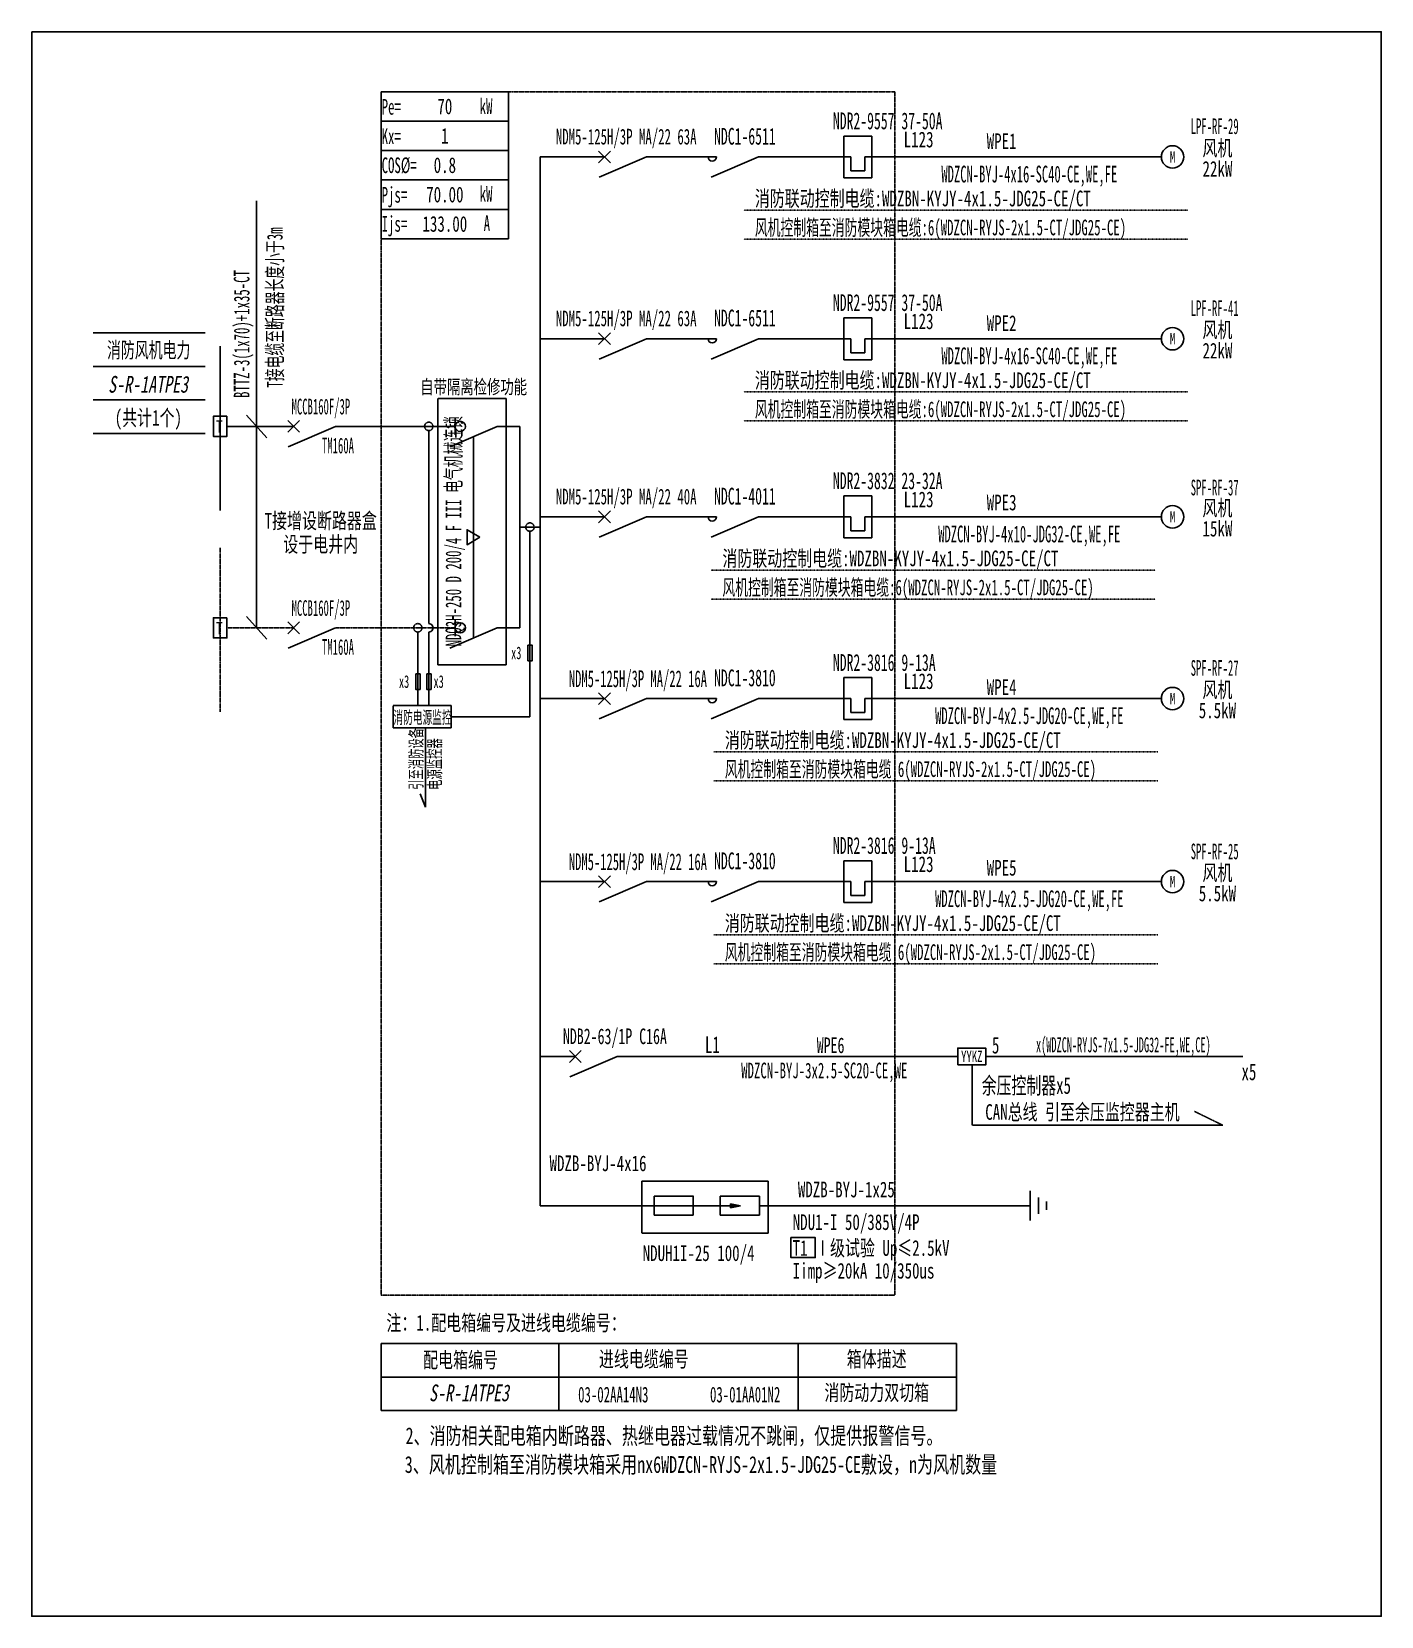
# Model space of a CAD drawing. Extents: x 296989 to 299223, y 287912 to 290534.
import ezdxf
from ezdxf.enums import TextEntityAlignment as Align

# ---------------------------------------------------------------- set-up
doc = ezdxf.new("R2010")
doc.units = 0
doc.header["$MEASUREMENT"] = 0
for name, pattern in [('_点划线L', [1.9, 1.5, -0.17, 0.06, -0.17]), ('DASH', [0.35, 0.25, -0.1]), ('DASHDOT', [1, 0.5, -0.25, 0, -0.25]), ('DASHED', [0.75, 0.5, -0.25]), ('DASHED2', [0.375, 0.25, -0.125])]:
    doc.linetypes.add(name, pattern=pattern)
for name, color, linetype in [('D_E_Eqpm(强电设备)', 100, 'Continuous'), ('D_E_Eqpm（强电设备）', 100, 'Continuous'), ('D_E_Text(强电文字)', 51, 'Continuous'), ('D_E_Text（强电文字）', 51, 'Continuous'), ('D_E_Wire(强电线缆)', 10, 'Continuous'), ('D_E_WireEm（强电应急照明线缆）', 10, 'DASHED'), ('D_E_Wire（强电线缆）', 10, 'Continuous'), ('D_Em_Eqpm（消防设备）', 100, 'Continuous'), ('D_T_TableDim（表格尺寸）', 255, 'Continuous'), ('DQ_Eqpm', 100, 'Continuous'), ('E_E_Text（强电文字）', 51, 'Continuous'), ('系统图', 220, 'Continuous')]:
    doc.layers.add(name, color=color, linetype=linetype)
doc.styles.add('$1$电气', font='', dxfattribs={"width": 0.7})
doc.styles.add('$1$电气箱', font='simhei.ttf', dxfattribs={"width": 0.8, "oblique": 10})
doc.styles.add('电气', font='', dxfattribs={"width": 0.7})
doc.styles.add('电气箱', font='simhei.ttf', dxfattribs={"width": 0.8, "oblique": 10})
doc.styles.get('$1$电气').set_extended_font_data('SimSun')
doc.styles.get('电气').set_extended_font_data('SimSun')

# ---------------------------------------------------------------- blocks, each defined once
blk = doc.blocks.new('1')
at = {"layer": 'D_E_Eqpm(强电设备)'}
for p, q in [((-314387, 61832), (-314387, 61082)), ((-313887, 61832), (-314387, 61832)), ((-313887, 61082), (-313887, 61832)), ((-314262, 61457), (-314262, 61207)), ((-314012, 61207), (-314012, 61457)), ((-314262, 61207), (-314012, 61207)), ((-314387, 61082), (-313887, 61082))]:
    blk.add_line(p, q, dxfattribs=at)
blk = doc.blocks.new('电机')
at = {"layer": 'D_E_Eqpm（强电设备）'}
for start, end in [(90, 180), (180, 270), (0, 90), (270, 0)]:
    blk.add_arc((0, 0), 200, start, end, dxfattribs=at)
at = {"layer": 'D_E_Eqpm（强电设备）', "color": 51, "style": '电气', "width": 0.7}
blk.add_text('M', height=200, dxfattribs=at).set_placement((0, 0), align=Align.MIDDLE)
blk = doc.blocks.new('A$C670F4C17')
at = {"layer": 'D_E_Wire（强电线缆）', "linetype": 'DASHDOT', "ltscale": 0.5}
blk.add_line((0, 0), (7936, 0), dxfattribs=at)
at = {"layer": 'D_E_Text（强电文字）', "style": '电气', "width": 0.7}
blk.add_text('消防联动控制电缆:WDZBN-KYJY-4x1.5-JDG25-CE/CT', height=280, dxfattribs=at).set_placement((198, 68))
blk = doc.blocks.new('A$C70CE04DF')
at = {"layer": 'D_E_Wire（强电线缆）', "linetype": 'DASHDOT', "ltscale": 0.5}
blk.add_line((0, 0), (7936, 0), dxfattribs=at)
at = {"layer": 'D_E_Text（强电文字）', "style": '电气', "width": 0.6}
blk.add_text('风机控制箱至消防模块箱电缆:6(WDZCN-RYJS-2x1.5-CT/JDG25-CE)', height=280, dxfattribs=at).set_placement((198, 68))
blk = doc.blocks.new('T接箱')
at = {"layer": 'DQ_Eqpm'}
blk.add_lwpolyline([(313, 172), (73, 172), (73, -188), (313, -188)], close=True, dxfattribs=at)
at = {"layer": 'DQ_Eqpm', "color": 51, "style": '电气', "width": 0.8}
blk.add_text('T', height=220, dxfattribs=at).set_placement((120, -121))

msp = doc.modelspace()

# ---------------------------------------------------------------- linework, layer by layer
at = {"linetype": 'DASHED'}
for p, q in [((297567.5, 288443.1, 0), (297567.5, 290434.5, 0)), ((297567.5, 290434.5, 0), (298418, 290434.5, 0)), ((298418, 290434.5, 0), (298418, 288443.1, 0)), ((298418, 288443.1, 0), (297567.5, 288443.1, 0))]:
    msp.add_line(p, q, dxfattribs=at)
at = {"linetype": 'DASHED2', "elevation": 0}
msp.add_lwpolyline([(297998.8, 288631.9), (298208, 288631.9), (298208, 288545.7), (297998.8, 288545.7)], close=True, dxfattribs=at)
at = {"layer": 'D_E_Eqpm(强电设备)', "color": 100}
for p, q in [((297927.4, 290316.8, 0), (297947.1, 290336.5, 0)), ((297947.1, 290316.8, 0), (297927.4, 290336.5, 0)), ((297947.1, 290336.5, 0), (297927.4, 290316.8, 0)), ((297927.4, 290336.5, 0), (297947.1, 290316.8, 0)), ((298006.7, 290326.7, 0), (297928.3, 290293.1, 0)), ((298191.9, 290326.7, 0), (298113.5, 290293.1, 0)), ((297927.4, 290016.1, 0), (297947.1, 290035.7, 0)), ((297947.1, 290016.1, 0), (297927.4, 290035.7, 0)), ((297947.1, 290035.7, 0), (297927.4, 290016.1, 0)), ((297927.4, 290035.7, 0), (297947.1, 290016.1, 0)), ((298006.7, 290025.9, 0), (297928.3, 289992.3, 0)), ((298191.9, 290025.9, 0), (298113.5, 289992.3, 0)), ((297927.4, 289721.2, 0), (297947.1, 289740.9, 0)), ((297947.1, 289721.2, 0), (297927.4, 289740.9, 0)), ((297947.1, 289740.9, 0), (297927.4, 289721.2, 0)), ((297927.4, 289740.9, 0), (297947.1, 289721.2, 0)), ((298006.7, 289731.1, 0), (297928.3, 289697.4, 0)), ((298191.9, 289731.1, 0), (298113.5, 289697.4, 0)), ((297927.4, 289420.4, 0), (297947.1, 289440.1, 0)), ((297947.1, 289420.4, 0), (297927.4, 289440.1, 0)), ((297947.1, 289440.1, 0), (297927.4, 289420.4, 0)), ((297927.4, 289440.1, 0), (297947.1, 289420.4, 0)), ((298006.7, 289430.3, 0), (297928.3, 289396.6, 0)), ((298191.9, 289430.3, 0), (298113.5, 289396.6, 0)), ((297927.4, 289117.6, 0), (297947.1, 289137.2, 0)), ((297947.1, 289117.6, 0), (297927.4, 289137.2, 0)), ((297947.1, 289137.2, 0), (297927.4, 289117.6, 0)), ((297927.4, 289137.2, 0), (297947.1, 289117.6, 0)), ((298006.7, 289127.4, 0), (297928.3, 289093.8, 0)), ((298191.9, 289127.4, 0), (298113.5, 289093.8, 0))]:
    msp.add_line(p, q, dxfattribs=at)
at = {"layer": 'D_E_Eqpm(强电设备)'}
for p, q in [((298019.2, 288606.8, 0), (298084.4, 288606.8, 0)), ((298019.2, 288606.8, 0), (298019.2, 288575.3, 0)), ((298084.2, 288575.3, 0), (298084.2, 288606.8, 0)), ((298128.6, 288606.8, 0), (298193.7, 288606.8, 0)), ((298128.6, 288606.8, 0), (298128.6, 288575.3, 0)), ((298193.5, 288575.3, 0), (298193.5, 288606.8, 0)), ((298128.6, 288591, 0), (298102.3, 288591, 0)), ((298128.6, 288591, 0), (298162.4, 288591, 0)), ((298162.4, 288591, 0), (298146, 288594.4, 0)), ((298146, 288587.7, 0), (298146, 288594.4, 0)), ((298162.4, 288591, 0), (298146, 288587.7, 0)), ((298019.2, 288575.3, 0), (298084.2, 288575.3, 0)), ((298128.6, 288575.3, 0), (298193.5, 288575.3, 0))]:
    msp.add_line(p, q, dxfattribs=at)
at = {"layer": 'D_E_Eqpm(强电设备)', "color": 100}
for centre in [(298115.5, 290326.7, 0), (298115.5, 290025.9, 0), (298115.5, 289731.1, 0), (298115.5, 289430.3, 0), (298115.5, 289127.4, 0)]:
    msp.add_arc(centre, 6.95, 180, 0, dxfattribs=at)
at = {"layer": 'D_E_Eqpm(强电设备)'}
msp.add_solid([(298146, 288587.7, 0), (298162.4, 288591, 0), (298146, 288594.4, 0)], dxfattribs=at)
at = {"layer": 'D_E_Eqpm（强电设备）'}
for p, q in [((297690, 289866.9, 0), (297690, 289894.7, 0)), ((297432.5, 289871, 0), (297412.8, 289890.6, 0)), ((297412.8, 289871, 0), (297432.5, 289890.6, 0)), ((297492.1, 289880.8, 0), (297413.7, 289847.2, 0)), ((297759.5, 289880.8, 0), (297681.1, 289847.2, 0)), ((297432.5, 289537.6, 0), (297412.8, 289557.2, 0)), ((297412.8, 289537.6, 0), (297432.5, 289557.2, 0)), ((297690, 289533.5, 0), (297690, 289561.3, 0)), ((297492.1, 289547.4, 0), (297413.7, 289513.8, 0)), ((297759.5, 289547.4, 0), (297681.1, 289513.8, 0)), ((297879.1, 288828.2, 0), (297898.7, 288847.8, 0)), ((297898.7, 288828.2, 0), (297879.1, 288847.8, 0)), ((297879.1, 288828.2, 0), (297898.7, 288847.8, 0)), ((297898.7, 288828.2, 0), (297879.1, 288847.8, 0)), ((297958.3, 288838, 0), (297879.9, 288804.4, 0)), ((297958.3, 288838, 0), (297879.9, 288804.4, 0))]:
    msp.add_line(p, q, dxfattribs=at)
at = {"layer": 'D_E_Eqpm（强电设备）', "linetype": 'DASH'}
msp.add_line((297720.3, 289530.6, 0), (297720.3, 289864, 0), dxfattribs=at)
at = {"layer": 'D_E_Eqpm（强电设备）', "elevation": 0}
msp.add_lwpolyline([(297731, 289697.3), (297709.6, 289709.6), (297709.6, 289684.9)], close=True, dxfattribs=at)
at = {"layer": 'D_E_Eqpm（强电设备）'}
for centre in [(297698.5, 289880.8, 0), (297698.5, 289547.4, 0)]:
    msp.add_circle(centre, 8.45, dxfattribs=at)
at = {"layer": 'D_E_Text（强电文字）'}
for p, q in [((297567.5, 290434.5, 0), (297778.2, 290434.5, 0)), ((297567.5, 290434.5, 0), (297567.5, 290191.4, 0)), ((297778.2, 290434.5, 0), (297778.2, 290191.4, 0)), ((297567.5, 290385.9, 0), (297778.2, 290385.9, 0)), ((297567.5, 290337.2, 0), (297778.2, 290337.2, 0)), ((297567.5, 290288.6, 0), (297778.2, 290288.6, 0)), ((297361.4, 289547.4, 0), (297361.4, 290254.2, 0)), ((297567.5, 290240, 0), (297778.2, 290240, 0)), ((297567.5, 290191.4, 0), (297778.2, 290191.4, 0)), ((297344.5, 289899.6, 0), (297378.3, 289862, 0)), ((297344.5, 289566.2, 0), (297378.3, 289528.6, 0))]:
    msp.add_line(p, q, dxfattribs=at)
at = {"layer": 'D_E_Text（强电文字）', "elevation": 0}
msp.add_lwpolyline([(298245.8, 288538.4), (298286.1, 288538.4), (298286.1, 288505.3), (298245.8, 288505.3)], close=True, dxfattribs=at)
at = {"layer": 'D_E_Wire(强电线缆)', "color": 10}
for p, q in [((297830.6, 290326.7, 0), (297937.3, 290326.7, 0)), ((298006.7, 290326.7, 0), (298122.5, 290326.7, 0)), ((298191.9, 290326.7, 0), (298344.8, 290326.7, 0)), ((298367.9, 290326.7, 0), (298859, 290326.7, 0)), ((297830.6, 290025.9, 0), (297937.3, 290025.9, 0)), ((298006.7, 290025.9, 0), (298122.5, 290025.9, 0)), ((298191.9, 290025.9, 0), (298344.8, 290025.9, 0)), ((298367.9, 290025.9, 0), (298859, 290025.9, 0)), ((297830.6, 289731.1, 0), (297937.3, 289731.1, 0)), ((298006.7, 289731.1, 0), (298122.5, 289731.1, 0)), ((298191.9, 289731.1, 0), (298344.8, 289731.1, 0)), ((298367.9, 289731.1, 0), (298859, 289731.1, 0)), ((297830.6, 289430.3, 0), (297937.3, 289430.3, 0)), ((298006.7, 289430.3, 0), (298122.5, 289430.3, 0)), ((298191.9, 289430.3, 0), (298344.8, 289430.3, 0)), ((298367.9, 289430.3, 0), (298859, 289430.3, 0)), ((297830.6, 289127.4, 0), (297937.3, 289127.4, 0)), ((298006.7, 289127.4, 0), (298122.5, 289127.4, 0)), ((298191.9, 289127.4, 0), (298344.8, 289127.4, 0)), ((298367.9, 289127.4, 0), (298859, 289127.4, 0))]:
    msp.add_line(p, q, dxfattribs=at)
at = {"layer": 'D_E_WireEm（强电应急照明线缆）'}
for p, q in [((297301, 289408.4, 0), (297301, 289679.9, 0)), ((297422.7, 289547.4, 0), (297312.1, 289547.4, 0)), ((297690, 289547.4, 0), (297492.1, 289547.4, 0))]:
    msp.add_line(p, q, dxfattribs=at)
at = {"layer": 'D_E_Wire（强电线缆）'}
for p, q in [((297830.6, 288591, 0), (297830.6, 290326.7, 0)), ((297301, 289741.8, 0), (297301, 290013.3, 0)), ((297422.7, 289880.8, 0), (297312.1, 289880.8, 0)), ((297690, 289880.8, 0), (297492.1, 289880.8, 0)), ((297646.3, 289554.3, 0), (297646.3, 289873.8, 0)), ((297759.5, 289880.8, 0), (297797, 289880.8, 0)), ((297797, 289547.4, 0), (297797, 289880.8, 0)), ((297797, 289714.1, 0), (297830.6, 289714.1, 0)), ((297813.8, 289707.1, 0), (297813.8, 289399.9, 0)), ((297628.1, 289540.4, 0), (297628.1, 289419.1, 0)), ((297646.2, 289540.4, 0), (297646.2, 289419.1, 0)), ((297759.5, 289547.4, 0), (297797, 289547.4, 0)), ((297640.6, 289382.1, 0), (297640.6, 289250.6, 0)), ((297640.6, 289250.6, 0), (297632.3, 289272.8, 0)), ((297830.6, 288838, 0), (297888.9, 288838, 0)), ((297958.3, 288838, 0), (298521.8, 288838, 0)), ((298568.2, 288838, 0), (298993.7, 288838, 0)), ((298641.9, 288566.3, 0), (298641.9, 288615.8, 0)), ((297830.6, 288591, 0), (298102.3, 288591, 0)), ((298193.5, 288591, 0), (298641.9, 288591, 0)), ((298655.4, 288577.6, 0), (298655.4, 288604.6, 0)), ((298668.9, 288584.3, 0), (298668.9, 288597.8, 0))]:
    msp.add_line(p, q, dxfattribs=at)
at = {"layer": 'D_E_Wire（强电线缆）', "linetype": '_点划线L'}
msp.add_line((297813.8, 289399.9, 0), (297683.5, 289399.9, 0), dxfattribs=at)
at = {"layer": 'D_E_Wire（强电线缆）', "linetype": 'DASH'}
for p, q in [((298545.7, 288824.1, 0), (298545.7, 288724.2, 0)), ((298960.4, 288724.2, 0), (298913.8, 288747.2, 0)), ((298545.7, 288724.2, 0), (298960.4, 288724.2, 0))]:
    msp.add_line(p, q, dxfattribs=at)
at = {"layer": 'D_E_Wire（强电线缆）', "linetype": 'DASH', "elevation": 0}
msp.add_lwpolyline([(297661.3, 289927.1), (297774.3, 289927.1), (297774.3, 289486.3), (297661.3, 289486.3)], close=True, dxfattribs=at)
at = {"layer": 'D_E_Wire（强电线缆）', "elevation": 0}
for points in [[(297810.4, 289518.5), (297817.7, 289518.5), (297817.7, 289492.9), (297810.4, 289492.9)], [(297624.7, 289471.1), (297632, 289471.1), (297632, 289445.5), (297624.7, 289445.5)], [(297642.8, 289471.1), (297650.1, 289471.1), (297650.1, 289445.5), (297642.8, 289445.5)]]:
    msp.add_lwpolyline(points, close=True, dxfattribs=at)
at = {"layer": 'D_E_Wire（强电线缆）', "linetype": '_点划线L', "elevation": 0}
msp.add_lwpolyline([(297587.5, 289419.1), (297683.5, 289419.1), (297683.5, 289382.1), (297587.5, 289382.1)], close=True, dxfattribs=at)
at = {"layer": 'D_E_Wire（强电线缆）', "linetype": '_点划线L'}
for centre in [(297646.3, 289880.8, 0), (297813.8, 289714.1, 0), (297628.1, 289547.4, 0)]:
    msp.add_circle(centre, 6.95, dxfattribs=at)
at = {"layer": 'D_E_Wire（强电线缆）'}
msp.add_arc((297646.3, 289547.4, 0), 6.95, 269.5766, 90, dxfattribs=at)
at = {"layer": 'D_Em_Eqpm（消防设备）', "elevation": 0}
msp.add_lwpolyline([(298521.8, 288824.1), (298568.2, 288824.1), (298568.2, 288851.9), (298521.8, 288851.9)], close=True, dxfattribs=at)
at = {"layer": 'D_T_TableDim（表格尺寸）', "color": 255}
for p, q in [((297090.9, 290035.6, 0), (297276.1, 290035.6, 0)), ((297090.9, 289980.1, 0), (297276.1, 289980.1, 0)), ((297090.9, 289924.5, 0), (297276.1, 289924.5, 0)), ((297090.9, 289868.9, 0), (297276.1, 289868.9, 0))]:
    msp.add_line(p, q, dxfattribs=at)
at = {"layer": 'D_T_TableDim（表格尺寸）', "ltscale": 3.5}
for p, q in [((297567.5, 288363, 0), (298519.9, 288363, 0)), ((297567.5, 288363, 0), (297567.5, 288251.9, 0)), ((297861.8, 288363, 0), (297861.8, 288251.9, 0)), ((298258, 288363, 0), (298258, 288251.9, 0)), ((298519.9, 288363, 0), (298519.9, 288251.9, 0)), ((297567.5, 288307.4, 0), (298519.9, 288307.4, 0)), ((297567.5, 288307.4, 0), (298519.9, 288307.4, 0)), ((297861.8, 288307.4, 0), (297861.8, 288251.9, 0)), ((298258, 288307.4, 0), (298258, 288251.9, 0)), ((297567.5, 288251.9, 0), (298519.9, 288251.9, 0))]:
    msp.add_line(p, q, dxfattribs=at)
at = {"layer": '系统图', "ltscale": 9973.992009}
msp.add_lwpolyline([(296989, 290534), (299223, 290534), (299223, 287911.5), (296989, 287911.5)], close=True, dxfattribs=at)

# ---------------------------------------------------------------- block references
at = {"layer": 'D_E_Eqpm(强电设备)', "color": 100, "xscale": 0.09261317227293478, "yscale": 0.09261317227293478, "zscale": 0.09261317227293478}
for p in [(327449.6, 284634.9, 0), (327449.6, 284334.1, 0), (327449.6, 284039.3, 0), (327449.6, 283738.5, 0), (327449.6, 283435.6, 0)]:
    msp.add_blockref('1', p, dxfattribs=at)
at = {"layer": 'D_E_Eqpm（强电设备）', "xscale": 0.09261317227293478, "yscale": 0.09261317227293478, "zscale": 0.09261317227293478}
for name, p in [('电机', (298877.5, 290326.7, 0)), ('电机', (298877.5, 290025.9, 0)), ('T接箱', (297283.1, 289881.5, 0)), ('电机', (298877.5, 289731.1, 0)), ('T接箱', (297283.1, 289548.1, 0)), ('电机', (298877.5, 289430.3, 0)), ('电机', (298877.5, 289127.4, 0))]:
    msp.add_blockref(name, p, dxfattribs=at)
at = {"layer": 'D_E_Wire（强电线缆）', "xscale": 0.09261317227293478, "yscale": 0.09261317227293478, "zscale": 0.09261317227293478}
for name, p in [('A$C670F4C17', (298167.7, 290238.7, 0)), ('A$C70CE04DF', (298167.7, 290190.7, 0)), ('A$C670F4C17', (298167.7, 289937.9, 0)), ('A$C70CE04DF', (298167.7, 289889.9, 0)), ('A$C670F4C17', (298114, 289643.1, 0)), ('A$C70CE04DF', (298114, 289595.1, 0)), ('A$C670F4C17', (298118, 289342.3, 0)), ('A$C70CE04DF', (298118, 289294.3, 0)), ('A$C670F4C17', (298118, 289039.4, 0)), ('A$C70CE04DF', (298118, 288991.4, 0))]:
    msp.add_blockref(name, p, dxfattribs=at)

# ---------------------------------------------------------------- texts
at = {"layer": 'D_E_Text(强电文字)', "color": 51, "style": '电气'}
for s, height, width, p in [('NDR2-9557 37-50A', 27.784, 0.6, (298315.2, 290372.5, 0)), ('NDC1-6511', 27.78, 0.6, (298118.5, 290347.1, 0)), ('NDR2-9557 37-50A', 27.784, 0.6, (298315.2, 290071.8, 0)), ('NDC1-6511', 27.78, 0.6, (298118.5, 290046.3, 0)), ('NDR2-3832 23-32A', 27.784, 0.6, (298315.2, 289776.9, 0)), ('NDC1-4011', 27.78, 0.6, (298118.5, 289751.5, 0)), ('NDR2-3816 9-13A', 27.784, 0.6, (298315.2, 289476.1, 0)), ('NDM5-125H/3P MA/22 16A', 27.784, 0.55, (297878.1, 289449.3, 0)), ('NDC1-3810', 27.78, 0.6, (298118.5, 289450.7, 0)), ('NDR2-3816 9-13A', 27.784, 0.6, (298315.2, 289173.3, 0)), ('NDM5-125H/3P MA/22 16A', 27.784, 0.55, (297878.1, 289146.4, 0)), ('NDC1-3810', 27.78, 0.6, (298118.5, 289147.9, 0))]:
    msp.add_text(s, height=height, dxfattribs=dict(at, width=width)).set_placement(p)
at = {"layer": 'D_E_Text(强电文字)', "color": 51, "style": '电气', "width": 0.55}
for s, p in [('WDZCN-BYJ-4x16-SC40-CE,WE,FE', (298640.3, 290295, 0)), ('WDZCN-BYJ-4x16-SC40-CE,WE,FE', (298640.3, 289994.2, 0)), ('WDZCN-BYJ-4x10-JDG32-CE,WE,FE', (298640.3, 289699.4, 0)), ('WDZCN-BYJ-4x2.5-JDG20-CE,WE,FE', (298640.3, 289398.6, 0)), ('WDZCN-BYJ-4x2.5-JDG20-CE,WE,FE', (298640.3, 289095.7, 0))]:
    msp.add_text(s, height=27.784, dxfattribs=at).set_placement(p, align=Align.MIDDLE)
at = {"layer": 'D_E_Text(强电文字)', "style": '电气', "width": 0.7}
for s, p in [('WDZB-BYJ-4x16', (297846.2, 288648.2, 0)), ('WDZB-BYJ-1x25', (298257.2, 288604.9, 0)), ('T1 Ⅰ级试验 Up≤2.5kV ', (298248.7, 288508.1, 0)), ('Iimp≥20kA 10/350us', (298248.7, 288470.4, 0))]:
    msp.add_text(s, height=25.932, dxfattribs=at).set_placement(p)
at = {"layer": 'D_E_Text(强电文字)', "color": 51, "true_color": 0xffff7f, "style": '电气', "width": 0.7}
msp.add_text('NDU1-I 50/385V/4P', height=25.932, dxfattribs=at).set_placement((298248.7, 288550.9, 0))
at = {"layer": 'D_E_Text（强电文字）', "linetype": 'Continuous', "style": '电气', "width": 0.6}
for s, height, p in [('Pe=', 25.93, (297568.3, 290396.7, 0)), ('kW', 25.93, (297730.5, 290397.6, 0)), ('Kx=', 25.93, (297568.3, 290347.9, 0)), ('COS%%C=', 25.93, (297568.3, 290300, 0)), ('Pjs=', 25.93, (297568.3, 290251.1, 0)), ('kW', 25.93, (297730.5, 290252.7, 0)), ('Ijs=', 25.93, (297568.3, 290203, 0)), ('A', 25.9, (297737.2, 290204.1, 0))]:
    msp.add_text(s, height=height, dxfattribs=at).set_placement(p)
at = {"layer": 'D_E_Text（强电文字）', "color": 51, "style": '电气', "width": 0.5}
for s, height, p in [('LPF-RF-29', 25.93, (298947.2, 290364.5, 0)), ('x(WDZCN-RYJS-7x1.5-JDG32-FE,WE,CE)', 25.006, (298796, 288844.9, 0))]:
    msp.add_text(s, height=height, dxfattribs=at).set_placement(p, align=Align.CENTER)
at = {"layer": 'D_E_Text（强电文字）'}
for s, height, style, width, p in [('NDM5-125H/3P MA/22 63A', 25.932, '电气', 0.6, (297973.1, 290358.2, 0)), ('风机', 25.93, '电气', 0.7, (298951.7, 290342, 0)), ('22kW', 25.93, '电气', 0.7, (298951.7, 290307.5, 0)), ('NDM5-125H/3P MA/22 63A', 25.932, '电气', 0.6, (297973.1, 290057.4, 0)), ('风机', 25.93, '电气', 0.7, (298951.7, 290041.2, 0)), ('消防风机电力', 25.93, '$1$电气', 0.65, (297182.7, 290007.7, 0)), ('22kW', 25.93, '电气', 0.7, (298951.7, 290006.7, 0)), ('MCCB160F/3P', 25.932, '$1$电气', 0.5, (297467.7, 289911.5, 0)), ('TM160A', 25.93, '$1$电气', 0.5, (297496, 289848.9, 0)), ('NDM5-125H/3P MA/22 40A', 25.932, '电气', 0.6, (297973.1, 289762.5, 0)), ('风机', 25.93, '电气', 0.7, (298951.7, 289746.3, 0)), ('T接增设断路器盒', 25.93, '电气', 0.7, (297467.4, 289725.2, 0)), ('15kW', 25.93, '电气', 0.7, (298951.7, 289711.9, 0)), ('设于电井内', 25.93, '电气', 0.7, (297467.4, 289686.1, 0)), ('MCCB160F/3P', 25.932, '$1$电气', 0.5, (297467.7, 289578.1, 0)), ('TM160A', 25.93, '$1$电气', 0.5, (297496, 289515.5, 0)), ('风机', 25.93, '电气', 0.7, (298951.7, 289445.5, 0)), ('5.5kW', 25.93, '电气', 0.7, (298951.7, 289411.1, 0)), ('风机', 25.93, '电气', 0.7, (298951.7, 289142.7, 0)), ('5.5kW', 25.93, '电气', 0.7, (298951.7, 289108.2, 0)), ('NDB2-63/1P C16A', 25.932, '电气', 0.65, (297954.4, 288869.3, 0)), ('WDZCN-BYJ-3x2.5-SC20-CE,WE', 25.932, '电气', 0.6, (298301, 288811.7, 0)), ('CAN总线 引至余压监控器主机', 25.932, '电气', 0.7, (298728.3, 288746.8, 0)), ('配电箱编号', 25.93, '电气', 0.7, (297698.8, 288336.4, 0)), ('进线电缆编号', 25.93, '电气', 0.7, (298002.3, 288337.8, 0)), ('箱体描述', 25.93, '电气', 0.7, (298387.8, 288337.8, 0)), ('03-02AA14N3', 25.932, '电气', 0.6, (297951.7, 288278.3, 0)), ('03-01AA01N2', 25.932, '电气', 0.6, (298170, 288278.3, 0)), ('消防动力双切箱', 25.93, '电气', 0.7, (298387.8, 288282.2, 0))]:
    msp.add_text(s, height=height, dxfattribs=dict(at, style=style, width=width)).set_placement(p, align=Align.MIDDLE)
at = {"layer": 'D_E_Text（强电文字）', "style": '电气'}
for s, height, width, p in [('L123', 25.93, 0.7, (298432.4, 290342.6, 0)), ('L123', 25.93, 0.7, (298432.4, 290041.8, 0)), ('WPE2', 25.93, 0.7, (298569.8, 290038.7, 0)), ('自带隔离检修功能', 23.15, 0.7, (297632.2, 289934.7, 0)), ('L123', 25.93, 0.7, (298432.4, 289747, 0)), ('WPE3', 25.93, 0.7, (298569.8, 289741.9, 0)), ('x3', 20.84, 0.6, (297782.6, 289495.5, 0)), ('L123', 25.93, 0.7, (298432.4, 289446.2, 0)), ('x3', 20.84, 0.6, (297596.9, 289448.1, 0)), ('x3', 20.84, 0.6, (297654.1, 289448.1, 0)), ('WPE4', 25.93, 0.7, (298569.8, 289436.3, 0)), ('消防电源监控', 20.84, 0.55, (297587.8, 289388.8, 0)), ('L123', 25.93, 0.7, (298432.4, 289143.3, 0)), ('WPE5', 25.93, 0.7, (298569.8, 289137.3, 0)), ('注：1.配电箱编号及进线电缆编号：', 25.932, 0.7, (297576.2, 288384.3, 0)), ('2、消防相关配电箱内断路器、热继电器过载情况不跳闸，仅提供报警信号。', 27.784, 0.7, (297607.9, 288196.4, 0)), ('3、风机控制箱至消防模块箱采用nx6WDZCN-RYJS-2x1.5-JDG25-CE敷设，n为风机数量', 27.784, 0.7, (297606.6, 288148.8, 0))]:
    msp.add_text(s, height=height, dxfattribs=dict(at, width=width)).set_placement(p)
at = {"layer": 'D_E_Text（强电文字）', "color": 51, "style": '电气', "width": 0.7}
msp.add_text('WPE1', height=25.93, dxfattribs=at).set_placement((298569.8, 290339.8, 0))
at = {"layer": 'D_E_Text（强电文字）', "style": '电气', "width": 0.6}
for s, height, p in [('T接电缆至断路器长度小于3m', 25.932, (297404.4, 289944.9, 0)), ('BTTZ-3(1x70)+1x35-CT', 25.932, (297349.5, 289927.8, 0)), ('引至消防设备', 20.84, (297635.6, 289279.3, 0)), ('电源监控器', 20.84, (297666.4, 289279.3, 0))]:
    msp.add_text(s, height=height, rotation=90, dxfattribs=at).set_placement(p)
at = {"layer": 'D_E_Text（强电文字）'}
for s, style, width, p in [('LPF-RF-41', '电气', 0.5, (298947.2, 290063.4, 0)), ('(共计1个)', '$1$电气', 0.7, (297182.1, 289882.2, 0)), ('SPF-RF-37', '电气', 0.5, (298947.2, 289766.6, 0)), ('SPF-RF-27', '电气', 0.5, (298947.2, 289468, 0)), ('SPF-RF-25', '电气', 0.5, (298947.2, 289164.4, 0))]:
    msp.add_text(s, height=25.93, dxfattribs=dict(at, style=style, width=width)).set_placement(p, align=Align.CENTER)
at = {"layer": 'D_E_Text（强电文字）', "color": 7, "style": '$1$电气箱', "oblique": 10, "width": 0.7}
msp.add_text('S-R-1ATPE3', height=27.78, dxfattribs=at).set_placement((297181.7, 289950.4, 0), align=Align.MIDDLE)
at = {"layer": 'D_E_Text（强电文字）', "style": '电气', "width": 0.6}
msp.add_text('NDQ3H-250 D 200/4 F III 电气机械连锁', height=25.932, rotation=90, dxfattribs=at).set_placement((297688.3, 289707.3, 0), align=Align.MIDDLE)
at = {"layer": 'D_E_Text（强电文字）', "color": 51, "true_color": 0xffff7f, "style": '电气', "width": 0.7}
msp.add_text('NDUH1I-25 100/4', height=25.932, dxfattribs=at).set_placement((298000.3, 288499.5, 0))
at = {"layer": 'D_E_Text（强电文字）', "style": '电气箱', "oblique": 10, "width": 0.7}
msp.add_text('S-R-1ATPE3', height=27.78, dxfattribs=at).set_placement((297713, 288281.3, 0), align=Align.MIDDLE)
at = {"layer": 'D_E_Text（强电文字）', "width": 210.676, "attachment_point": 5, "style": '电气'}
for s, insert, char_height in [('70', (297672.9, 290410.2, 0), 25.93), ('1', (297672.9, 290361.6, 0), 25.9), ('0.8', (297672.9, 290312.9, 0), 25.93), ('{\\C200;70.00}', (297672.9, 290264.3, 0), 25.932), ('{\\C200;133.00}', (297672.9, 290215.7, 0), 25.932)]:
    msp.add_mtext(s, dxfattribs=dict(at, insert=insert, char_height=char_height))
at = {"layer": 'D_Em_Eqpm（消防设备）', "color": 51, "style": '电气', "width": 0.7}
msp.add_text('YYKZ', height=18.52, dxfattribs=at).set_placement((298545.1, 288828.9, 0), align=Align.CENTER)
at = {"layer": 'E_E_Text（强电文字）', "linetype": 'Continuous', "style": '电气', "width": 0.65}
for s, height, p in [('L1', 27.78, (298103.5, 288843.6, 0)), ('5', 27.8, (298578.5, 288842.9, 0)), ('x5', 27.78, (298991.6, 288798.8, 0)), ('余压控制器x5', 27.78, (298561.6, 288776.1, 0))]:
    msp.add_text(s, height=height, dxfattribs=at).set_placement(p)
msp.add_text('WPE6', height=25.93, dxfattribs=at).set_placement((298311.4, 288843.6, 0), align=Align.CENTER)

doc.saveas('drawing.dxf')
